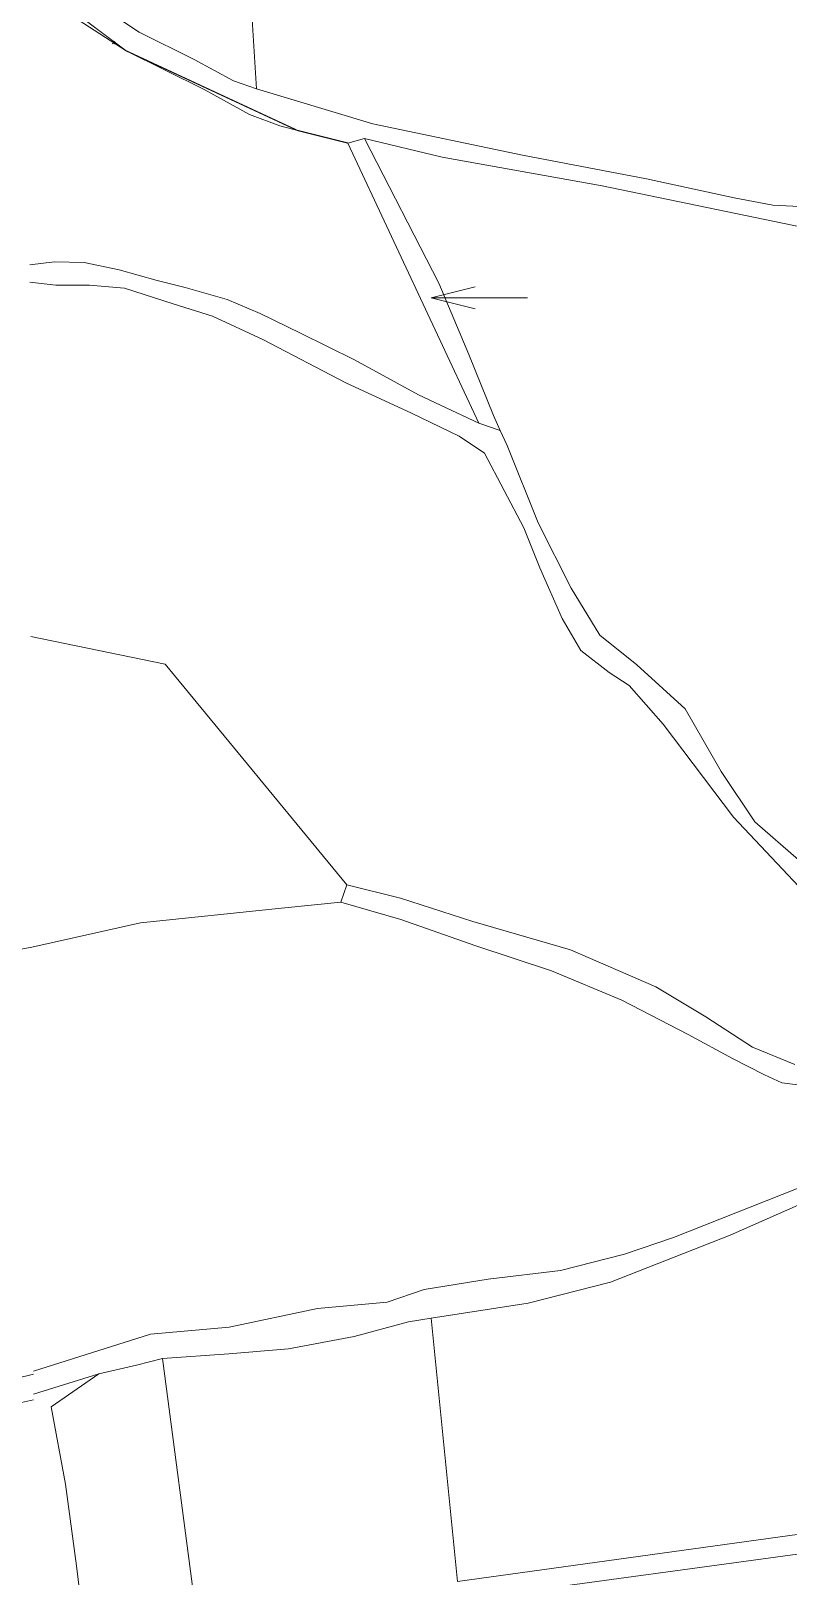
# Model space of a CAD drawing. Header units: millimetres. Extents: x 611710 to 616703, y 1316651 to 1320618.
# Drawn here: x 613528 to 613873, y 1318436 to 1319141 of the extents above; entities that cross this region are included whole.
import ezdxf

# ---------------------------------------------------------------- set-up
doc = ezdxf.new("R2010")
doc.units = ezdxf.units.MM
doc.header["$PDMODE"] = 35
doc.header["$PDSIZE"] = 0.5
doc.layers.add('2', color=7, linetype='Continuous')
doc.layers.add('CVL_CUADCON_LIN', color=8, linetype='Continuous')

msp = doc.modelspace()

# ---------------------------------------------------------------- linework, layer by layer
at = {"color": 1, "lineweight": 0, "ltscale": 10}
msp.add_point((613565.85861, 1319135.45435), dxfattribs=at)
at = {"layer": '2', "color": 1, "linetype": 'Continuous', "lineweight": 0}
for p, q in [((613627.80582, 1319165.42246), (613630.96482, 1319114.37546)), ((613680.25882, 1319091.80346), (613672.66482, 1319089.68446)), ((613672.66482, 1319089.68446), (613732.37582, 1318962.01546)), ((613710.61682, 1319019.13646), (613754.52782, 1319019.13646)), ((613732.37582, 1318962.01546), (613742.04182, 1318958.63046)), ((613672.19282, 1318751.42046), (613669.49482, 1318743.51146)), ((613722.52282, 1318433.80446), (613710.65382, 1318553.87846)), ((613588.19682, 1318535.47546), (613617.56382, 1318312.92546)), ((613529.31582, 1318528.33646), (613503.15182, 1318522.01946)), ((613529.34582, 1318519.31046), (613559.07182, 1318528.54046)), ((613979.38882, 1318469.47446), (613722.52282, 1318433.80446))]:
    msp.add_line(p, q, dxfattribs=at)
for points in [[(613527.15282, 1319176.48146), (613549.39982, 1319158.95046), (613577.56582, 1319140.20646), (613602.60882, 1319127.78046), (613620.50582, 1319118.07046), (613630.96482, 1319114.37546)], [(613672.66482, 1319089.68446), (613657.88882, 1319093.33046), (613641.58282, 1319097.46746), (613627.80482, 1319102.64946), (613607.09182, 1319114.10746), (613571.57282, 1319131.75246), (613540.33982, 1319151.98646), (613527.19782, 1319162.75346)], [(613630.96482, 1319114.37546), (613683.98882, 1319098.45246), (613752.23182, 1319084.22546), (613808.74982, 1319073.42446), (613848.73282, 1319064.72446), (613866.29882, 1319061.36346), (613890.69782, 1319060.11346), (613912.16182, 1319070.51946), (613916.47882, 1319087.74246)], [(613680.25882, 1319091.80346), (613714.07782, 1319025.85246), (613727.68082, 1318993.22146), (613738.93982, 1318965.39346), (613742.04182, 1318958.63046)], [(614123.98982, 1318987.00146), (614089.03782, 1318999.82346), (614063.78382, 1319008.68846), (614046.40982, 1319017.13446), (614025.09382, 1319036.46346), (614012.54582, 1319044.96346), (613995.66382, 1319054.68446), (613973.42182, 1319066.63346), (613959.86582, 1319074.35946), (613947.09082, 1319080.56946), (613931.82882, 1319082.43146), (613922.25182, 1319076.22446), (613912.76482, 1319062.64846), (613904.24082, 1319053.40346), (613883.95782, 1319050.38046), (613788.46982, 1319070.14646), (613715.66782, 1319083.30646), (613680.25882, 1319091.80346)], [(613732.37682, 1318962.01546), (613704.78982, 1318974.92046), (613675.64082, 1318990.85846), (613651.10982, 1319003.03546), (613632.71382, 1319011.97746), (613617.64982, 1319018.41546), (613598.53482, 1319023.79246), (613585.79682, 1319026.95246), (613568.46582, 1319031.84046), (613552.42282, 1319035.21846), (613538.95682, 1319035.57546), (613527.62782, 1319034.16046)], [(613527.65382, 1319026.27346), (613539.59382, 1319024.90846), (613554.83482, 1319024.82546), (613570.85282, 1319023.48146), (613593.03682, 1319016.36046), (613610.88482, 1319010.71546), (613633.87382, 1319000.04646), (613671.70382, 1318980.39446), (613701.58982, 1318966.49846), (613723.30582, 1318956.06846), (613734.82882, 1318948.31946), (613752.76782, 1318914.21246), (613760.10082, 1318895.99646), (613770.28582, 1318872.98446), (613778.84482, 1318858.34046), (613791.66582, 1318848.31946), (613800.88282, 1318842.32346), (613816.33582, 1318824.70746), (613848.34482, 1318782.37146), (613880.50882, 1318748.17046)], [(613730.61682, 1319014.13646), (613710.61682, 1319019.13646), (613730.61682, 1319024.13646)], [(613742.04182, 1318958.63046), (613745.20182, 1318951.73946), (613759.34382, 1318916.57346), (613774.43682, 1318886.75446), (613787.39682, 1318865.29846), (613804.32382, 1318851.76546), (613826.41182, 1318831.68246), (613842.75882, 1318803.14846), (613858.02282, 1318780.19346), (613878.04482, 1318762.88246)], [(613528.19282, 1318864.67046), (613589.43882, 1318852.14646), (613672.19282, 1318751.42046)], [(613876.38082, 1318669.59446), (613856.98182, 1318677.50946), (613835.73282, 1318691.24846), (613812.96082, 1318704.97046), (613774.14982, 1318721.81546), (613729.54282, 1318734.78346), (613696.64982, 1318745.34146), (613672.19282, 1318751.42046)], [(613669.49482, 1318743.51146), (613642.34782, 1318740.91946), (613578.16982, 1318734.09946), (613528.66582, 1318723.09146)], [(613669.49482, 1318743.51146), (613696.76682, 1318735.68546), (613730.94882, 1318723.61746), (613765.37482, 1318712.31346), (613797.54082, 1318698.95146), (613827.70182, 1318683.27946), (613847.90082, 1318672.32446), (613862.46882, 1318664.86446), (613870.38782, 1318661.14146), (613891.24582, 1318658.57946), (613923.51782, 1318657.41746), (613968.52082, 1318653.60246), (613940.51682, 1318638.03946), (613884.39882, 1318615.80746), (613820.94982, 1318590.69746), (613798.69082, 1318583.07746), (613769.57182, 1318575.63446), (613736.59982, 1318571.70546), (613707.44682, 1318567.05746), (613690.49882, 1318561.27646), (613658.78482, 1318558.37846), (613618.50282, 1318549.79346), (613582.72882, 1318546.59546), (613529.31082, 1318529.72346)], [(613528.66582, 1318723.00946), (613456.79282, 1318709.91346), (613503.15182, 1318522.01946)], [(613710.65382, 1318553.87846), (613754.76582, 1318560.72746), (613792.24182, 1318570.29746), (613846.84482, 1318591.75046), (613885.75182, 1318608.96146), (613944.66882, 1318630.71646)], [(613588.19682, 1318535.47546), (613618.39682, 1318537.59346), (613645.54582, 1318539.93146), (613675.44882, 1318545.60446), (613700.25982, 1318552.23646), (613710.65382, 1318553.87846)], [(613559.07182, 1318528.54046), (613576.29482, 1318532.54546), (613588.19682, 1318535.47546)], [(613559.07182, 1318528.54046), (613537.40982, 1318513.55646), (613543.93282, 1318478.30446), (613548.95682, 1318441.00246), (613553.75782, 1318401.15746), (613555.60282, 1318353.65346), (613556.52382, 1318319.60946), (613555.52482, 1318297.23446)], [(613457.17404, 1318501.97864), (613480.68782, 1318506.56646), (613507.30482, 1318511.89246), (613529.35482, 1318516.64546)], [(613732.85782, 1318335.56846), (613724.65682, 1318425.44146), (613896.58082, 1318448.97546)]]:
    msp.add_lwpolyline(points, dxfattribs=at)
at = {"layer": 'CVL_CUADCON_LIN', "color": 1, "lineweight": 0, "ltscale": 0.5, "const_width": 0.5, "flags": 128}
msp.add_lwpolyline([(613345.95669, 1319297.48731), (613387.67982, 1319259.23846), (613527.19082, 1319164.93346), (613571.57282, 1319131.75246), (613649.73582, 1319095.39896), (613672.66482, 1319089.68446)], dxfattribs=at)

doc.saveas('drawing.dxf')
